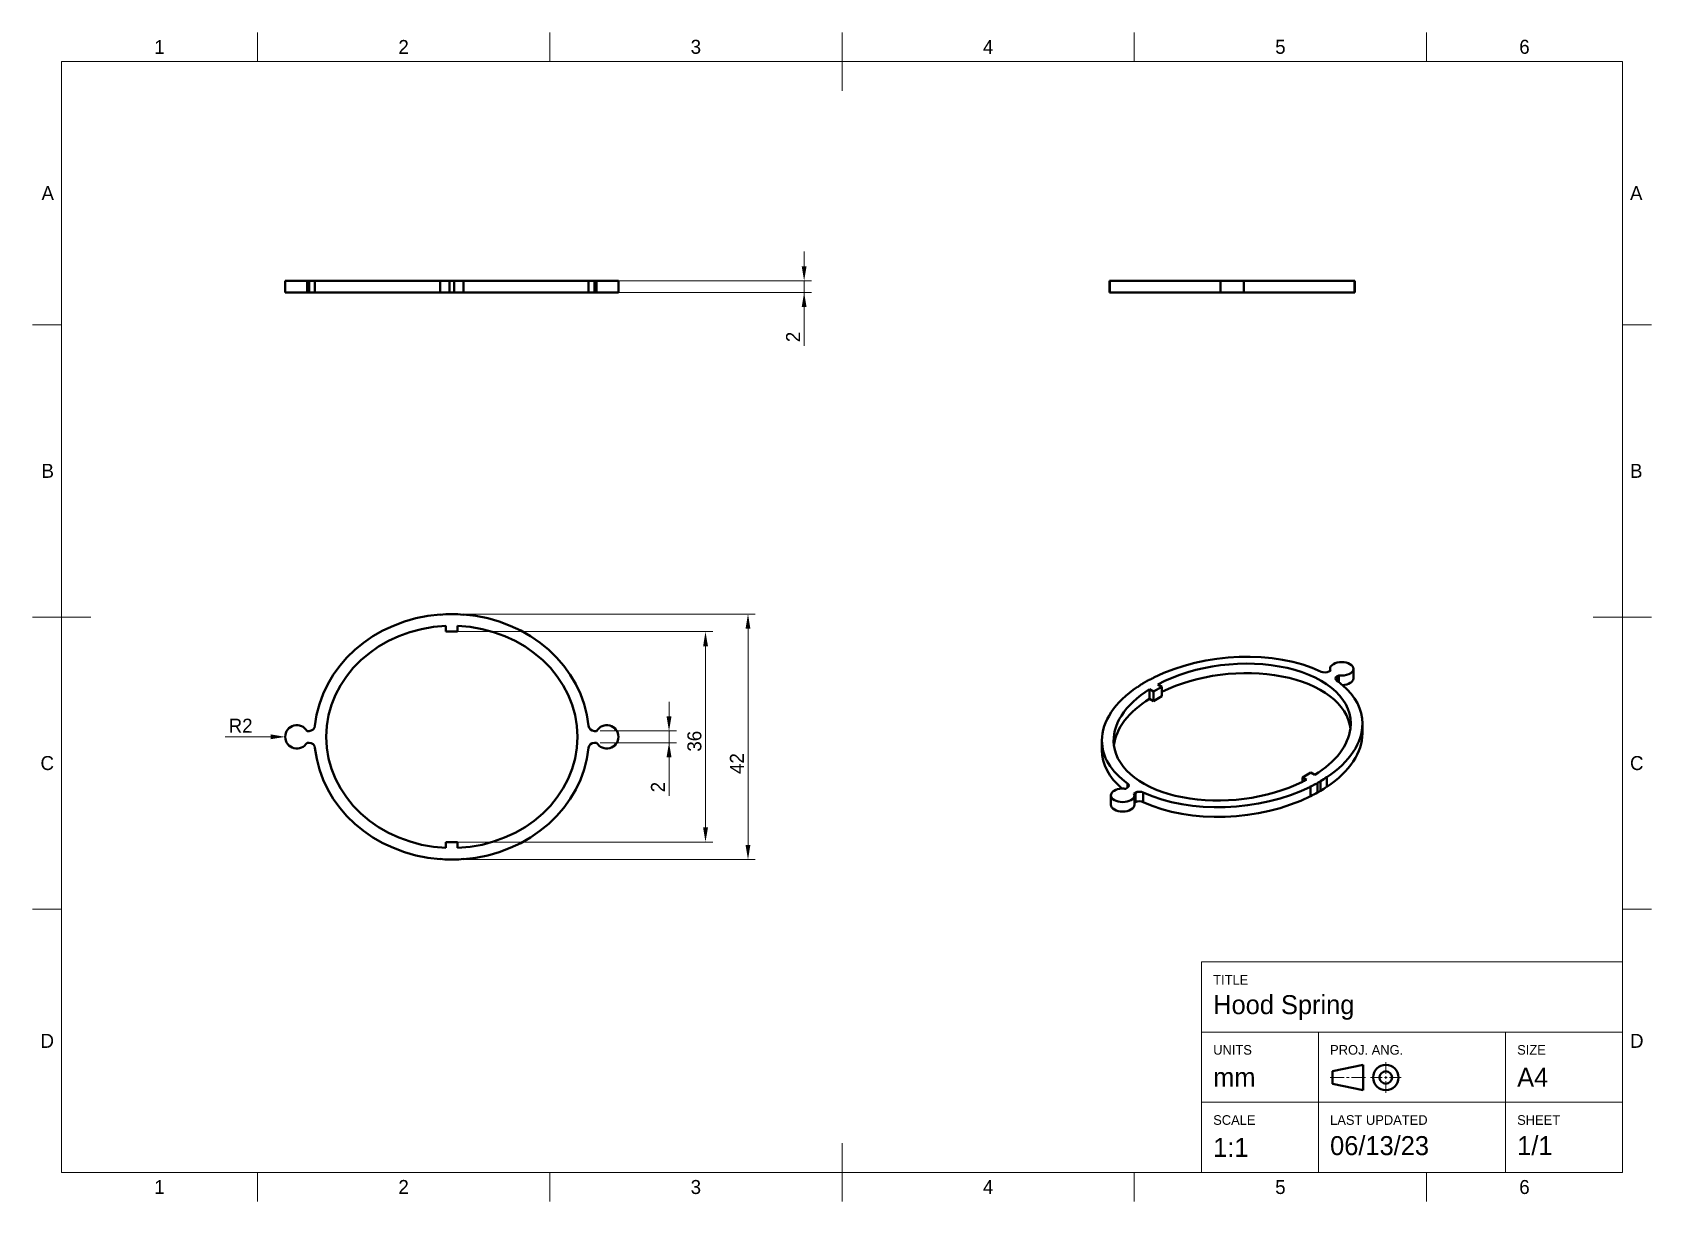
# Model space of a CAD drawing. Header units: millimetres. Extents: x 15 to 292, y 5 to 205.
import ezdxf

# ---------------------------------------------------------------- set-up
doc = ezdxf.new("R2010")
doc.units = ezdxf.units.MM
for name, color, linetype in [('Annotations', 7, 'Continuous'), ('Border', 7, 'Continuous'), ('Geometries', 7, 'Continuous')]:
    doc.layers.add(name, color=color, linetype=linetype)
doc.styles.add('Shapr0', font='txt', dxfattribs={"height": 2.3925})
doc.styles.add('Shapr1', font='txt', dxfattribs={"height": 2.3925})
doc.styles.add('Shapr2', font='txt', dxfattribs={"height": 2.3925})
doc.styles.add('Shapr4', font='txt', dxfattribs={"height": 2.3925})
doc.dimstyles.new('ISO-25', dxfattribs={"dimtxt": 2.5, "dimasz": 2.5, "dimexe": 1.25, "dimexo": 0.625, "dimtad": 1, "dimtxsty": 'Standard', "dimcen": 2.5, "dimadec": 0, "dimazin": 0, "dimtfac": 1, "dimtmove": 0, "dimatfit": 3, "dimfxl": 1, "dimarcsym": 0})

# ---------------------------------------------------------------- blocks, each defined once
blk = doc.blocks.new('*D2')
at = {"layer": 'Annotations', "color": 0, "linetype": 'Continuous', "lineweight": 15}
for p, q in [((86.37, 102.5), (131.4, 102.5)), ((130.15, 69), (130.15, 100)), ((86.37, 66.5), (131.4, 66.5))]:
    blk.add_line(p, q, dxfattribs=at)
at = {"layer": 'Annotations', "color": 0}
for points in [[(130.57, 100), (129.74, 100), (130.15, 102.5)], [(129.74, 69), (130.57, 69), (130.15, 66.5)]]:
    blk.add_solid(points, dxfattribs=at)
at = {"layer": 'Defpoints', "color": 0}
for p in [(85.75, 102.5), (130.15, 102.5), (85.75, 66.5)]:
    blk.add_point(p, dxfattribs=at)
at = {"layer": 'Annotations', "color": 0, "lineweight": 15, "insert": (128.26, 83.75), "char_height": 2.393, "attachment_point": 5, "rotation": 90, "style": 'Shapr4'}
blk.add_mtext('\\A1;36', dxfattribs=at)
blk = doc.blocks.new('*D3')
at = {"layer": 'Annotations', "color": 0, "linetype": 'Continuous', "lineweight": 15}
for p, q in [((87.34, 105.5), (138.67, 105.5)), ((137.42, 103), (137.42, 66)), ((86.99, 63.5), (138.67, 63.5))]:
    blk.add_line(p, q, dxfattribs=at)
at = {"layer": 'Annotations', "color": 0}
for points in [[(137.83, 103), (137, 103), (137.42, 105.5)], [(137, 66), (137.83, 66), (137.42, 63.5)]]:
    blk.add_solid(points, dxfattribs=at)
at = {"layer": 'Defpoints', "color": 0}
for p in [(86.71, 105.5), (86.36, 63.5), (137.42, 63.5)]:
    blk.add_point(p, dxfattribs=at)
at = {"layer": 'Annotations', "color": 0, "lineweight": 15, "insert": (135.52, 79.93), "char_height": 2.393, "attachment_point": 5, "rotation": 90, "style": 'Shapr4'}
blk.add_mtext('\\A1;42', dxfattribs=at)
blk = doc.blocks.new('*D4')
at = {"layer": 'Annotations', "color": 0, "linetype": 'Continuous', "lineweight": 15}
blk.add_line((47.98, 84.52), (55.75, 84.51), dxfattribs=at)
at = {"layer": 'Annotations', "color": 0}
blk.add_solid([(55.75, 84.09), (55.75, 84.92), (58.25, 84.5)], dxfattribs=at)
at = {"layer": 'Defpoints', "color": 0}
for p in [(58.25, 84.5), (60.25, 84.5)]:
    blk.add_point(p, dxfattribs=at)
at = {"layer": 'Annotations', "color": 0, "lineweight": 15, "insert": (50.62, 86.41), "char_height": 2.393, "attachment_point": 5, "rotation": 359.9238, "style": 'Shapr4'}
blk.add_mtext('\\A1;R2', dxfattribs=at)
blk = doc.blocks.new('*D5')
at = {"layer": 'Annotations', "color": 0, "linetype": 'Continuous', "lineweight": 15}
for p, q in [((123.91, 88), (123.91, 90.5)), ((112.14, 85.5), (125.16, 85.5)), ((112.14, 83.5), (125.16, 83.5)), ((123.91, 85.5), (123.91, 83.5)), ((123.91, 83.5), (123.91, 74.4)), ((123.91, 81), (123.91, 78.5))]:
    blk.add_line(p, q, dxfattribs=at)
at = {"layer": 'Annotations', "color": 0}
for points in [[(123.49, 88), (124.33, 88), (123.91, 85.5)], [(124.33, 81), (123.49, 81), (123.91, 83.5)]]:
    blk.add_solid(points, dxfattribs=at)
at = {"layer": 'Defpoints', "color": 0}
for p in [(111.52, 85.5), (111.52, 83.5), (123.91, 83.5)]:
    blk.add_point(p, dxfattribs=at)
at = {"layer": 'Annotations', "color": 0, "lineweight": 15, "insert": (122.01, 75.9), "char_height": 2.393, "attachment_point": 5, "rotation": 90, "style": 'Shapr4'}
blk.add_mtext('\\A1;2', dxfattribs=at)
blk = doc.blocks.new('*D6')
at = {"layer": 'Annotations', "color": 0, "linetype": 'Continuous', "lineweight": 15}
for p, q in [((147.02, 165), (147.02, 167.5)), ((110.78, 162.5), (148.27, 162.5)), ((147.02, 162.5), (147.02, 160.5)), ((110.78, 160.5), (148.27, 160.5)), ((147.02, 160.5), (147.02, 151.4)), ((147.02, 158), (147.02, 155.5))]:
    blk.add_line(p, q, dxfattribs=at)
at = {"layer": 'Annotations', "color": 0}
for points in [[(146.61, 165), (147.44, 165), (147.02, 162.5)], [(147.44, 158), (146.61, 158), (147.02, 160.5)]]:
    blk.add_solid(points, dxfattribs=at)
at = {"layer": 'Defpoints', "color": 0}
for p in [(110.15, 162.5), (110.15, 160.5), (147.02, 160.5)]:
    blk.add_point(p, dxfattribs=at)
at = {"layer": 'Annotations', "color": 0, "lineweight": 15, "insert": (145.13, 152.9), "char_height": 2.393, "attachment_point": 5, "rotation": 90, "style": 'Shapr2'}
blk.add_mtext('\\A1;2', dxfattribs=at)
blk = doc.blocks.new('*U7')
at = {"layer": 'Border', "linetype": 'Continuous', "lineweight": 15}
for p, q in [((287, 46), (215, 46)), ((215, 10), (215, 46)), ((287, 10), (287, 46)), ((287, 34), (215, 34)), ((235, 10), (235, 34)), ((267, 10), (267, 34)), ((246.53, 26.88), (246.53, 28.83)), ((237, 26.23), (239.38, 26.23)), ((239.82, 26.23), (240.25, 26.23)), ((243.07, 26.23), (240.68, 26.23)), ((245.88, 26.23), (243.93, 26.23)), ((246.32, 26.23), (246.75, 26.23)), ((246.53, 26.02), (246.53, 26.45)), ((246.53, 25.58), (246.53, 23.63)), ((247.18, 26.23), (249.13, 26.23)), ((287, 22), (215, 22)), ((287, 10), (215, 10))]:
    blk.add_line(p, q, dxfattribs=at)
at = {"layer": 'Border', "linetype": 'Continuous', "lineweight": 40}
for p, q in [((237.43, 27.32), (242.63, 28.4)), ((242.63, 28.4), (242.63, 24.07)), ((237.43, 27.32), (237.43, 25.15)), ((237.43, 25.15), (242.63, 24.07))]:
    blk.add_line(p, q, dxfattribs=at)
for radius in [2.17, 1.08]:
    blk.add_circle((246.53, 26.23), radius, dxfattribs=at)

msp = doc.modelspace()

# ---------------------------------------------------------------- linework, layer by layer
at = {"layer": 'Border', "linetype": 'Continuous', "lineweight": 15}
for p, q in [((53.5, 200), (53.5, 205)), ((103.5, 200), (103.5, 205)), ((153.5, 195), (153.5, 205)), ((203.5, 200), (203.5, 205)), ((253.5, 200), (253.5, 205)), ((287, 200), (20, 200)), ((20, 200), (20, 10)), ((287, 10), (287, 200)), ((20, 155), (15, 155)), ((287, 155), (292, 155)), ((25, 105), (15, 105)), ((282, 105), (292, 105)), ((20, 55), (15, 55)), ((287, 55), (292, 55)), ((153.5, 15), (153.5, 5)), ((20, 10), (287, 10)), ((53.5, 10), (53.5, 5)), ((103.5, 10), (103.5, 5)), ((203.5, 10), (203.5, 5)), ((253.5, 10), (253.5, 5))]:
    msp.add_line(p, q, dxfattribs=at)
at = {"layer": 'Geometries', "linetype": 'Continuous', "lineweight": 40}
for p, q in [((58.25, 162.5), (58.25, 160.5)), ((61.981, 162.5), (58.25, 162.5)), ((61.981, 162.5), (61.981, 160.5)), ((61.981, 162.5), (62.351, 162.5)), ((62.351, 160.5), (62.351, 162.5)), ((62.351, 162.5), (63.346, 162.5)), ((63.346, 162.5), (63.346, 160.5)), ((84.75, 162.5), (63.346, 162.5)), ((84.75, 162.5), (86.364, 162.5)), ((84.75, 162.5), (84.75, 160.5)), ((86.364, 162.5), (86.364, 160.5)), ((87.136, 162.5), (86.364, 162.5)), ((87.136, 162.5), (87.136, 160.5)), ((87.136, 162.5), (88.75, 162.5)), ((88.75, 162.5), (88.75, 160.5)), ((110.154, 162.5), (88.75, 162.5)), ((110.154, 160.5), (110.154, 162.5)), ((110.154, 162.5), (111.148, 162.5)), ((111.148, 162.5), (111.148, 160.5)), ((111.519, 162.5), (111.148, 162.5)), ((111.519, 162.5), (111.519, 160.5)), ((111.519, 162.5), (115.25, 162.5)), ((115.25, 160.5), (115.25, 162.5)), ((199.326, 162.5), (199.25, 162.5)), ((199.25, 162.5), (199.25, 160.5)), ((199.25, 162.5), (199.25, 160.5)), ((199.326, 162.5), (199.326, 160.5)), ((218.249, 162.5), (199.326, 162.5)), ((218.249, 162.5), (218.249, 160.5)), ((222.249, 162.5), (218.249, 162.5)), ((222.249, 160.5), (222.249, 162.5)), ((241.174, 162.5), (222.249, 162.5)), ((241.174, 162.5), (241.174, 160.5)), ((241.174, 162.5), (241.247, 162.5)), ((241.247, 162.5), (241.247, 160.5)), ((241.25, 162.5), (241.247, 162.5)), ((241.25, 160.5), (241.25, 162.5)), ((61.981, 160.5), (58.25, 160.5)), ((61.981, 160.5), (62.351, 160.5)), ((63.346, 160.5), (62.351, 160.5)), ((84.75, 160.5), (63.346, 160.5)), ((84.75, 160.5), (86.364, 160.5)), ((87.136, 160.5), (86.364, 160.5)), ((87.136, 160.5), (88.75, 160.5)), ((110.154, 160.5), (88.75, 160.5)), ((111.148, 160.5), (110.154, 160.5)), ((111.519, 160.5), (111.148, 160.5)), ((111.519, 160.5), (115.25, 160.5)), ((199.326, 160.5), (199.25, 160.5)), ((218.249, 160.5), (199.326, 160.5)), ((222.249, 160.5), (218.249, 160.5)), ((241.174, 160.5), (222.249, 160.5)), ((241.174, 160.5), (241.247, 160.5)), ((241.25, 160.5), (241.247, 160.5)), ((84.75, 105.424), (84.75, 105.362)), ((88.75, 105.424), (88.75, 105.362)), ((85.75, 102.5), (85.75, 103.479)), ((85.75, 102.5), (87.75, 102.5)), ((87.75, 102.5), (87.75, 103.479)), ((206.869, 94.675), (206.912, 94.65)), ((206.869, 94.675), (206.869, 94.631)), ((206.869, 94.631), (206.912, 94.65)), ((236.796, 95.685), (236.987, 95.796)), ((236.987, 95.796), (236.987, 96.136)), ((236.987, 95.796), (237.056, 95.835)), ((238.472, 95.02), (238.21, 94.869)), ((238.21, 94.869), (238.21, 94.047)), ((238.472, 95.02), (238.472, 93.855)), ((240.987, 94.503), (240.987, 96.136)), ((204.04, 93.042), (204.084, 93.017)), ((206.122, 92.657), (206.122, 91.024)), ((206.815, 92.257), (206.122, 92.657)), ((206.815, 92.257), (208.229, 93.073)), ((206.815, 92.257), (206.815, 90.624)), ((206.815, 90.624), (208.229, 91.44)), ((208.229, 93.073), (207.537, 93.473)), ((208.229, 93.073), (208.229, 92.195)), ((208.229, 92.195), (208.229, 91.44)), ((206.815, 90.624), (206.122, 91.024)), ((242.535, 85.125), (242.535, 86.758)), ((61.981, 83.499), (62.351, 83.499)), ((62.351, 85.499), (61.983, 85.499)), ((111.519, 83.499), (111.148, 83.499)), ((111.149, 85.499), (111.517, 85.499)), ((197.965, 83.875), (197.965, 82.242)), ((233.686, 78.376), (232.272, 77.559)), ((234.377, 77.976), (233.686, 78.376)), ((236.418, 77.615), (236.46, 77.591)), ((236.418, 77.615), (236.418, 75.982)), ((236.46, 77.591), (236.46, 75.958)), ((202.291, 75.764), (202.031, 75.614)), ((202.359, 75.807), (202.359, 76.537)), ((203.443, 74.796), (203.705, 74.947)), ((203.705, 73.314), (203.705, 74.947)), ((205.044, 74.986), (205.044, 73.353)), ((232.964, 77.16), (232.272, 77.559)), ((232.272, 77.559), (232.272, 76.806)), ((233.589, 75.982), (233.631, 75.958)), ((233.631, 75.958), (233.631, 74.368)), ((234.824, 76.587), (234.824, 74.954)), ((235.371, 76.902), (235.371, 75.269)), ((236.418, 75.982), (236.46, 75.958)), ((199.511, 72.866), (199.511, 74.499)), ((203.511, 73.202), (203.511, 74.499)), ((203.511, 73.202), (203.705, 73.314)), ((203.511, 72.866), (203.511, 73.202)), ((233.631, 74.368), (233.631, 74.325)), ((87.75, 66.498), (85.75, 66.498)), ((85.751, 65.521), (85.75, 66.498)), ((87.749, 65.521), (87.75, 66.498)), ((84.75, 63.636), (84.75, 63.576)), ((88.75, 63.636), (88.75, 63.576))]:
    msp.add_line(p, q, dxfattribs=at)
at = {"layer": 'Geometries', "linetype": 'Continuous', "lineweight": 40, "flags": 128}
for points in [[(205.426, 93.904), (205.499, 93.946), (205.573, 93.988), (205.647, 94.029), (205.722, 94.07), (205.797, 94.11), (205.873, 94.15), (205.945, 94.188), (206.017, 94.226), (206.09, 94.263), (206.163, 94.3), (206.237, 94.336), (206.311, 94.372), (206.385, 94.408), (206.46, 94.444), (206.536, 94.48), (206.611, 94.515), (206.686, 94.549), (206.761, 94.583), (206.837, 94.617), (206.869, 94.631)], [(204.084, 93.017), (204.146, 93.064), (204.209, 93.111), (204.273, 93.158), (204.337, 93.205), (204.402, 93.251), (204.467, 93.297), (204.529, 93.34), (204.592, 93.383), (204.655, 93.426), (204.719, 93.468), (204.783, 93.51), (204.847, 93.552), (204.912, 93.594), (204.978, 93.635), (205.044, 93.676), (205.11, 93.717), (205.176, 93.757), (205.242, 93.797), (205.309, 93.836), (205.376, 93.875)], [(234.45, 76.389), (234.525, 76.428), (234.6, 76.467), (234.676, 76.507), (234.75, 76.547), (234.824, 76.587)]]:
    msp.add_lwpolyline(points, dxfattribs=at)
at = {"layer": 'Geometries', "linetype": 'Continuous', "lineweight": 40}
for centre, radius, start, end in [((86.752, 90.866), 14.634, 90.14661, 97.86344), ((86.748, 90.868), 14.632, 82.13505, 89.85248), ((60.25, 84.501), 2, 29.92384, 329.92378), ((62.351, 86.499), 1, 270, 354.20085), ((111.149, 86.499), 1, 185.79915, 270), ((113.25, 84.501), 2, 210.07622, 150.07616), ((62.351, 82.499), 1, 5.80417, 90), ((111.148, 82.499), 1, 90, 174.19583), ((229.064, 87.288), 12.15, 301.26603, 307.24229), ((227.208, 90.6), 15.949, 293.58161, 297.00303), ((227.395, 88.568), 15.51, 293.70806, 298.62081), ((229.064, 85.655), 12.15, 301.26603, 307.24229), ((86.757, 78.148), 14.651, 262.12404, 268.46134), ((86.743, 78.144), 14.647, 271.53955, 277.87654)]:
    msp.add_arc(centre, radius, start, end, dxfattribs=at)
for centre, major_axis, ratio, start_param, end_param in [((86.75, 84.5), (-23.5, 0), 0.893617, 4.797595, 6.1926763), ((86.75, 84.5), (-23.5, 0), 0.893617, 4.7108738, 4.7138872), ((86.75, 84.5), (-23.5, 0), 0.893617, 3.2321016, 4.6271739), ((86.75, 84.5), (21.5, 0), 0.8837209, 1.6173221, 4.6659228), ((86.75, 84.5), (21.5, 0), 0.8837209, 4.7588651, 7.8074459), ((220.25, 85.316), (-22.252, -2.138), 0.5701738, 3.9066377, 5.3017099), ((220.25, 85.316), (20.252, 2.133), 0.5687136, 6.1530585, 8.4713633), ((238.987, 96.136), (-2, 0), 0.5773503, 3.1415927, 6.2831853), ((220.25, 83.684), (20.252, 2.133), 0.5687136, 0.0104655, 2.1451086), ((236.089, 96.093), (1, 0), 0.5773503, 4.0282051, 5.4977871), ((238.987, 96.136), (-2, 0), 0.5773503, 0, 0.2631286), ((238.917, 94.46), (1, 0), 0.5773503, 2.3561945, 3.8256889), ((238.987, 96.136), (-2, 0), 0.5773503, 1.3103272, 3.1415927), ((238.987, 94.503), (-2, 0), 0.5773503, 1.6302313, 3.1415927), ((220.25, 85.316), (-22.252, -2.138), 0.5701738, 5.472131, 6.2284444), ((220.25, 85.316), (20.252, 2.133), 0.5687136, 2.2812395, 3.1520581), ((220.25, 85.316), (-22.252, -2.138), 0.5701738, 5.3854098, 5.3884233), ((220.25, 85.316), (-22.252, -2.138), 0.5701738, 3.7204138, 3.7255413), ((220.25, 85.316), (-22.252, -2.138), 0.5701738, 3.7002588, 3.7204138), ((220.25, 85.316), (-22.252, -2.138), 0.5701738, 3.6489568, 3.7002588), ((220.25, 85.316), (-22.252, -2.138), 0.5701738, 3.0868518, 3.6489568), ((220.25, 83.684), (20.252, 2.133), 0.5687136, 2.2812395, 3.0114658), ((220.25, 85.316), (20.252, 2.133), 0.5687136, 5.4227824, 6.1530585), ((220.25, 85.316), (-22.252, -2.138), 0.5701738, 2.3305498, 3.0868518), ((220.25, 85.316), (-22.252, -2.138), 0.5701738, 6.2284444, 6.8672124), ((220.25, 83.684), (-22.252, -2.138), 0.5701738, 2.3305498, 3.0868518), ((86.75, 84.5), (-23.5, 0), 0.893617, 0.0905874, 1.4855879), ((86.75, 84.5), (-23.5, 0), 0.893617, 1.6560138, 3.0510052), ((220.25, 83.684), (-22.252, -2.138), 0.5701738, 6.2284444, 6.7904226), ((220.25, 85.316), (20.252, 2.133), 0.5687136, 3.1520581, 5.2867914), ((201.511, 74.499), (2, 0), 0.5773503, 1.6300414, 3.1415927), ((201.511, 74.499), (2, 0), 0.5773503, 1.3076677, 1.6300414), ((201.584, 76.172), (1, 0), 0.5773503, 5.4977871, 5.5990014), ((201.584, 76.172), (1, 0), 0.5773503, 5.5990014, 6.9673692), ((201.511, 74.499), (2, 0), 0.5773503, 0, 0.2604691), ((204.412, 74.539), (1, 0), 0.5773503, 0.8867, 2.3561945), ((220.25, 85.316), (-22.252, -2.138), 0.5701738, 0.7651235, 2.160124), ((220.25, 85.316), (20.252, 2.133), 0.5687136, 5.2867914, 5.3298401), ((220.25, 85.316), (-22.252, -2.138), 0.5701738, 2.2289148, 2.2617817), ((220.25, 83.684), (-22.252, -2.138), 0.5701738, 2.2289148, 2.2617817), ((201.511, 74.499), (2, 0), 0.5773503, 3.1415927, 6.2831853), ((201.511, 72.866), (2, 0), 0.5773503, 3.1415927, 6.2831853), ((204.412, 72.906), (-1, 0), 0.5773503, 4.0282927, 5.4977871), ((220.25, 83.684), (-22.252, -2.138), 0.5701738, 0.7651235, 2.160124), ((86.75, 84.5), (-23.5, 0), 0.893617, 1.5543788, 1.5872457)]:
    msp.add_ellipse(centre, major_axis=major_axis, ratio=ratio, start_param=start_param, end_param=end_param, dxfattribs=at)

# ---------------------------------------------------------------- block references
msp.add_blockref('*U7', (0, 0))

# ---------------------------------------------------------------- texts
at = {"layer": 'Border', "linetype": 'Continuous', "lineweight": 15, "char_height": 2.393, "width": 2.3925, "style": 'Shapr0'}
for s, insert, attachment_point in [('1', (36.75, 201.304), 8), ('2', (78.5, 201.304), 8), ('3', (128.5, 201.304), 8), ('4', (178.5, 201.304), 8), ('5', (228.5, 201.304), 8), ('6', (270.25, 201.304), 8), ('A', (18.696, 177.5), 6), ('A', (288.304, 177.5), 4), ('B', (18.696, 130), 6), ('B', (288.304, 130), 4), ('C', (18.696, 80), 6), ('C', (288.304, 80), 4), ('D', (18.696, 32.5), 6), ('D', (288.304, 32.5), 4), ('1', (36.75, 8.696), 2), ('2', (78.5, 8.696), 2), ('3', (128.5, 8.696), 2), ('4', (178.5, 8.696), 2), ('5', (228.5, 8.696), 2), ('6', (270.25, 8.696), 2)]:
    msp.add_mtext(s, dxfattribs=dict(at, insert=insert, attachment_point=attachment_point))
at = {"layer": 'Border', "linetype": 'Continuous', "lineweight": 15, "attachment_point": 1, "style": 'Shapr1'}
for s, insert, char_height in [('TITLE', (217, 43.75), 1.65), ('Hood Spring', (217, 40.32), 3.25), ('UNITS', (217, 31.783), 1.65), ('PROJ. ANG.', (237, 31.783), 1.65), ('SIZE', (269, 31.783), 1.65), ('A4', (269, 27.9), 3.25), ('mm', (217, 27.9), 3.25), ('SCALE', (217, 19.783), 1.65), ('LAST UPDATED', (237, 19.783), 1.65), ('SHEET', (269, 19.783), 1.65), ('1:1', (217, 15.9), 3.25), ('06/13/23', (237, 16.204), 3.25), ('1/1', (269, 16.204), 3.25)]:
    msp.add_mtext(s, dxfattribs=dict(at, insert=insert, char_height=char_height))

# ---------------------------------------------------------------- dimensions: what is measured, and where the dimension line sits
at = {"layer": 'Annotations', "linetype": 'Continuous', "lineweight": 15}
for base, p1, p2, angle, override, picture, middle in [((147.023, 160.5), (110.154, 162.5), (110.154, 160.5), 270, {"dimscale": 1, "dimgap": 0.7, "dimdec": 2, "dimlfac": 1, "dimrnd": 0.01, "dimzin": 8, "dimdsep": 44, "dimtxsty": 'Shapr2', "dimse1": 0, "dimse2": 0, "dimadec": 2, "dimtol": 0, "dimlim": 0, "dimtp": 0, "dimtm": 0, "dimtfac": 0.6, "dimtdec": 8, "dimfrac": 2, "dimtolj": 1, "dimlwd": 15, "dimlwe": 15}, '*D6', (147.023, 152.896)), ((137.417, 63.503), (86.715, 105.5), (86.364, 63.503), 90, {"dimscale": 1, "dimgap": 0.7, "dimdec": 2, "dimlfac": 1, "dimrnd": 0.01, "dimzin": 8, "dimdsep": 44, "dimtxsty": 'Shapr4', "dimse1": 0, "dimse2": 0, "dimadec": 2, "dimtol": 0, "dimlim": 0, "dimtp": 0, "dimtm": 0, "dimtfac": 0.6, "dimtdec": 8, "dimfrac": 2, "dimtolj": 1, "dimlwd": 15, "dimlwe": 15}, '*D3', (137.417, 79.934)), ((130.154, 102.5), (85.75, 66.498), (85.75, 102.5), 90, {"dimscale": 1, "dimgap": 0.7, "dimdec": 2, "dimlfac": 1, "dimrnd": 0.01, "dimzin": 8, "dimdsep": 44, "dimtxsty": 'Shapr4', "dimse1": 0, "dimse2": 0, "dimadec": 2, "dimtol": 0, "dimlim": 0, "dimtp": 0, "dimtm": 0, "dimtfac": 0.6, "dimtdec": 8, "dimfrac": 2, "dimtolj": 1, "dimlwd": 15, "dimlwe": 15}, '*D2', (130.154, 83.747)), ((123.911, 83.499), (111.517, 85.499), (111.519, 83.499), 90, {"dimscale": 1, "dimgap": 0.7, "dimdec": 2, "dimlfac": 1, "dimrnd": 0.01, "dimzin": 8, "dimdsep": 44, "dimtxsty": 'Shapr4', "dimse1": 0, "dimse2": 0, "dimadec": 2, "dimtol": 0, "dimlim": 0, "dimtp": 0, "dimtm": 0, "dimtfac": 0.6, "dimtdec": 8, "dimfrac": 2, "dimtolj": 1, "dimlwd": 15, "dimlwe": 15}, '*D5', (123.911, 75.896))]:
    dim = msp.add_linear_dim(base=base, p1=p1, p2=p2, angle=angle, dimstyle='ISO-25', override=override, dxfattribs=at)
    dim.commit()
    dim.dimension.update_dxf_attribs({"geometry": picture, "text_midpoint": middle, "dimtype": 160})
dim = msp.add_radius_dim(center=(60.25, 84.501), mpoint=(58.25, 84.504), dimstyle='ISO-25', override={"dimscale": 1, "dimgap": 0.7, "dimdec": 2, "dimlfac": 1, "dimrnd": 0.01, "dimzin": 8, "dimdsep": 44, "dimtxsty": 'Shapr4', "dimcen": 0, "dimadec": 2, "dimtol": 0, "dimlim": 0, "dimtp": 0, "dimtm": 0, "dimtfac": 0.6, "dimtdec": 8, "dimtofl": 0, "dimfrac": 2, "dimtolj": 1, "dimlwd": 15, "dimlwe": 15}, dxfattribs=at)
dim.commit()
dim.dimension.update_dxf_attribs({"geometry": '*D4', "text_midpoint": (50.616, 86.411)})

doc.saveas('drawing.dxf')
